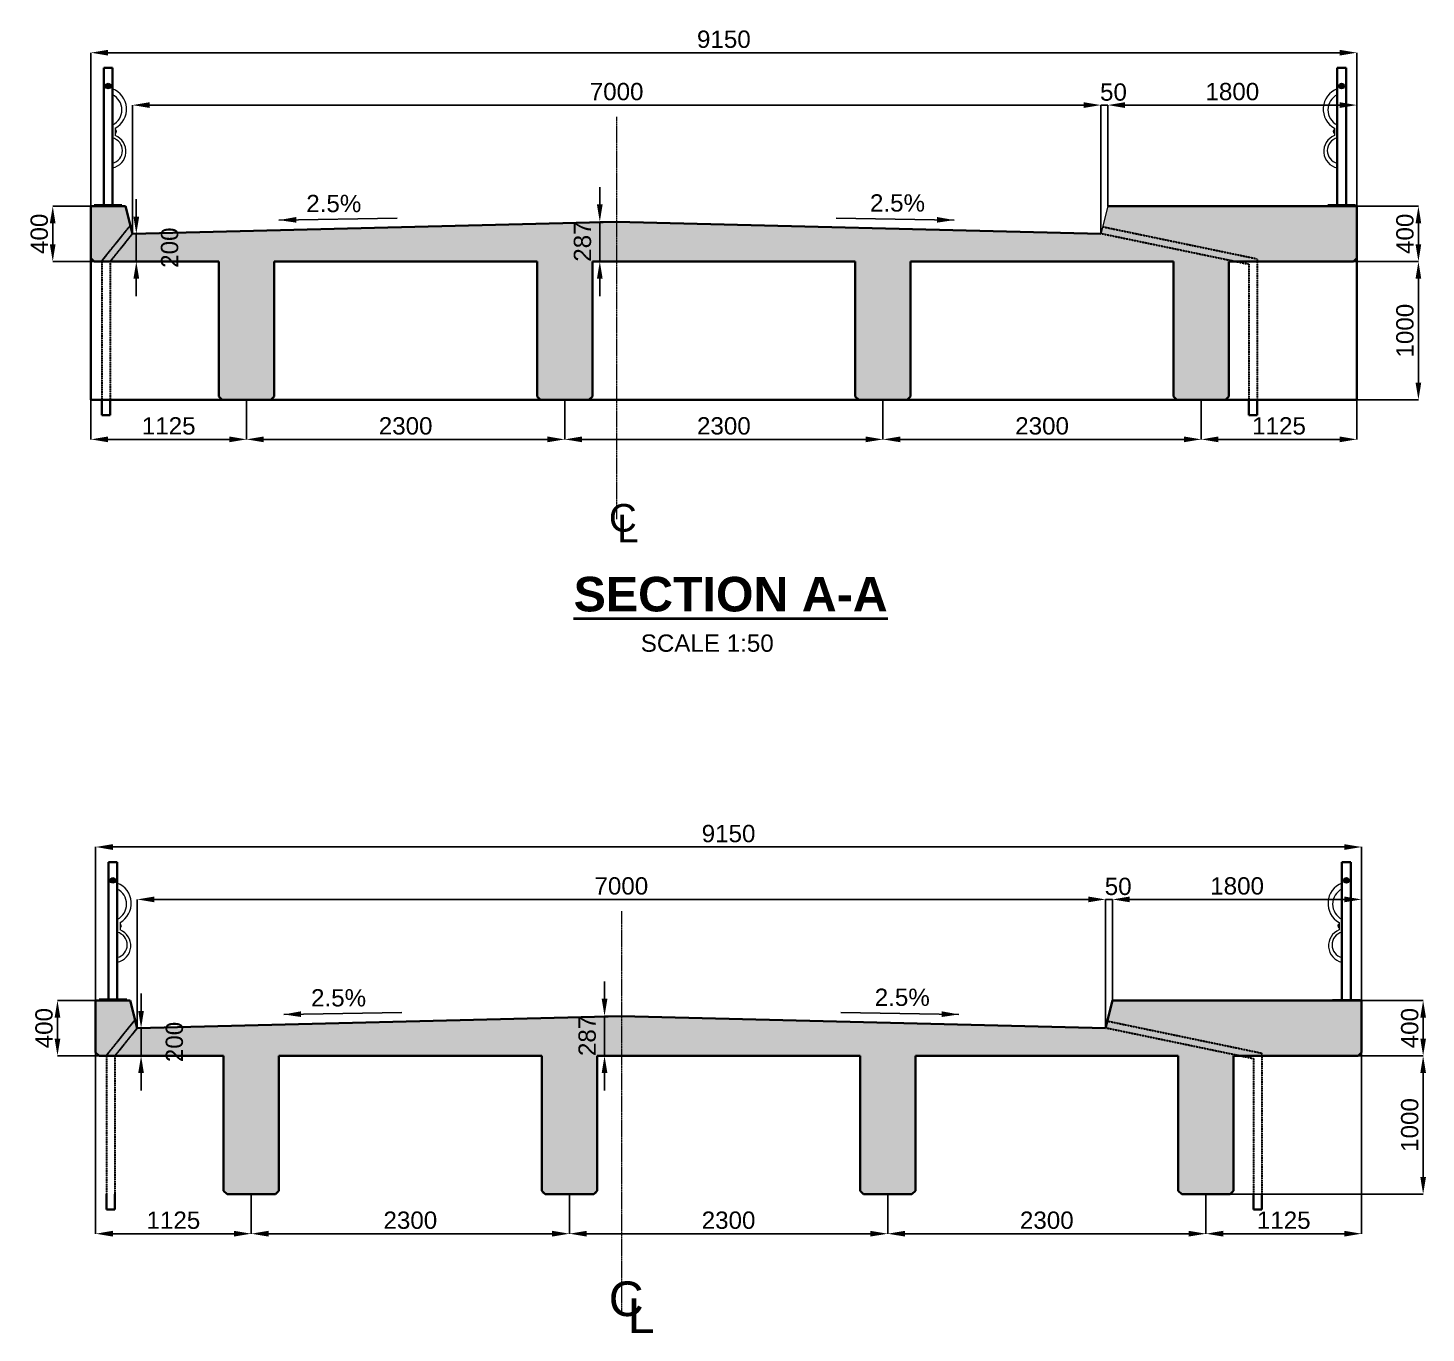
# Model space of a CAD drawing. Header units: millimetres. Extents: x -1307360 to -9241, y 140559 to 432424.
# Drawn here: x -576669 to -556460, y 309807 to 328675 of the extents above; entities that cross this region are included whole.
import ezdxf

# ---------------------------------------------------------------- set-up
doc = ezdxf.new("R2010")
doc.units = ezdxf.units.MM
doc.header["$MEASUREMENT"] = 0
doc.linetypes.add('CENTER2', pattern=[1.125, 0.75, -0.125, 0.125, -0.125])
doc.linetypes.add('DASHED2', pattern=[0.375, 0.25, -0.125])
for name, color, linetype, lineweight in [('centreline', 4, 'CENTER2', 15), ('dimension', 252, 'Continuous', 20), ('hatch', 9, 'Continuous', 18), ('hidden', 5, 'DASHED2', 30), ('lettering', 120, 'Continuous', 25), ('outline', 3, 'Continuous', 35), ('titles', 2, 'Continuous', 40)]:
    doc.layers.add(name, color=color, linetype=linetype, lineweight=lineweight)
doc.styles.add('ARIAL', font='arial.ttf')
doc.dimstyles.new('Dimstyle_100', dxfattribs={"dimtxt": 250, "dimasz": 250, "dimexe": 66, "dimexo": 50, "dimgap": 50, "dimtad": 1, "dimdec": 0, "dimzin": 0, "dimdsep": 46, "dimtxsty": 'ARIAL', "dimcen": 0.09, "dimclrd": 256, "dimclre": 256, "dimclrt": 1, "dimadec": 0, "dimazin": 0, "dimtfac": 1, "dimtdec": 0, "dimtmove": 2, "dimatfit": 3, "dimfxl": 1, "dimtolj": 1, "dimtzin": 0, "dimarcsym": 0})
doc.dimstyles.new('scale_50', dxfattribs={"dimtxt": 250, "dimasz": 250, "dimexe": 0.25, "dimexo": 0.25, "dimgap": 66, "dimtad": 1, "dimdec": 0, "dimlfac": 0.5, "dimzin": 0, "dimdsep": 46, "dimtxsty": 'ARIAL', "dimcen": 0.09, "dimclrd": 4, "dimclre": 5, "dimclrt": 1, "dimadec": 0, "dimazin": 0, "dimtfac": 1, "dimtdec": 0, "dimtmove": 2, "dimatfit": 3, "dimfxl": 1, "dimtolj": 1, "dimtzin": 0, "dimarcsym": 0})

# ---------------------------------------------------------------- blocks, each defined once
blk = doc.blocks.new('*D12')
at = {"layer": 'Defpoints', "color": 0, "transparency": 16777216}
for p in [(-575160, 325699), (-575160, 325299), (-575103, 325299)]:
    blk.add_point(p, dxfattribs=at)
at = {"layer": 'dimension', "color": 4, "lineweight": -2, "transparency": 16777216}
for p, q in [((-575103, 325949), (-575103, 326199)), ((-575103, 325699), (-575103, 325299)), ((-575103, 325049), (-575103, 324799))]:
    blk.add_line(p, q, dxfattribs=at)
at = {"layer": 'dimension', "color": 5, "lineweight": -2, "transparency": 16777216}
for p, q in [((-575160, 325699), (-575103, 325699)), ((-575160, 325299), (-575103, 325299))]:
    blk.add_line(p, q, dxfattribs=at)
at = {"layer": 'dimension', "color": 4, "transparency": 16777216}
for points in [[(-575145, 325949), (-575061, 325949), (-575103, 325699)], [(-575145, 325049), (-575061, 325049), (-575103, 325299)]]:
    blk.add_solid(points, dxfattribs=at)
at = {"layer": 'dimension', "color": 1, "transparency": 16777216, "insert": (-574621, 325499), "char_height": 250, "attachment_point": 5, "rotation": 90, "style": 'ARIAL'}
blk.add_mtext('\\A1;200', dxfattribs=at)
blk = doc.blocks.new('*D0')
at = {"layer": 'Defpoints', "color": 0, "transparency": 16777216}
for p in [(-575760, 328318), (-575760, 326099), (-557460, 326099)]:
    blk.add_point(p, dxfattribs=at)
at = {"layer": 'dimension', "color": 5, "lineweight": -2, "transparency": 16777216}
for p, q in [((-575760, 326099), (-575760, 328318)), ((-557460, 326099), (-557460, 328318))]:
    blk.add_line(p, q, dxfattribs=at)
at = {"layer": 'dimension', "color": 4, "lineweight": -2, "transparency": 16777216}
blk.add_line((-557710, 328318), (-575510, 328318), dxfattribs=at)
at = {"layer": 'dimension', "color": 4, "transparency": 16777216}
for points in [[(-575510, 328359), (-575510, 328276), (-575760, 328318)], [(-557710, 328359), (-557710, 328276), (-557460, 328318)]]:
    blk.add_solid(points, dxfattribs=at)
at = {"layer": 'dimension', "color": 1, "transparency": 16777216, "insert": (-566610, 328511), "char_height": 250, "attachment_point": 5, "style": 'ARIAL'}
blk.add_mtext('\\A1;9150', dxfattribs=at)
blk = doc.blocks.new('*D13')
at = {"layer": 'Defpoints', "color": 0, "transparency": 16777216}
for p in [(-575760, 323299), (-573510, 323299), (-573510, 322727)]:
    blk.add_point(p, dxfattribs=at)
at = {"layer": 'dimension', "color": 5, "lineweight": -2, "transparency": 16777216}
for p, q in [((-575760, 323299), (-575760, 322727)), ((-573510, 323299), (-573510, 322727))]:
    blk.add_line(p, q, dxfattribs=at)
at = {"layer": 'dimension', "color": 4, "lineweight": -2, "transparency": 16777216}
blk.add_line((-575510, 322727), (-573760, 322727), dxfattribs=at)
at = {"layer": 'dimension', "color": 4, "transparency": 16777216}
for points in [[(-575510, 322769), (-575510, 322686), (-575760, 322727)], [(-573760, 322769), (-573760, 322686), (-573510, 322727)]]:
    blk.add_solid(points, dxfattribs=at)
at = {"layer": 'dimension', "color": 1, "transparency": 16777216, "insert": (-574635, 322921), "char_height": 250, "attachment_point": 5, "style": 'ARIAL'}
blk.add_mtext('\\A1;1125', dxfattribs=at)
blk = doc.blocks.new('*D14')
at = {"layer": 'Defpoints', "color": 0, "transparency": 16777216}
for p in [(-573510, 323299), (-568910, 323299), (-568910, 322727)]:
    blk.add_point(p, dxfattribs=at)
at = {"layer": 'dimension', "color": 5, "lineweight": -2, "transparency": 16777216}
for p, q in [((-573510, 323299), (-573510, 322727)), ((-568910, 323299), (-568910, 322727))]:
    blk.add_line(p, q, dxfattribs=at)
at = {"layer": 'dimension', "color": 4, "lineweight": -2, "transparency": 16777216}
blk.add_line((-573260, 322727), (-569160, 322727), dxfattribs=at)
at = {"layer": 'dimension', "color": 4, "transparency": 16777216}
for points in [[(-573260, 322769), (-573260, 322686), (-573510, 322727)], [(-569160, 322769), (-569160, 322686), (-568910, 322727)]]:
    blk.add_solid(points, dxfattribs=at)
at = {"layer": 'dimension', "color": 1, "transparency": 16777216, "insert": (-571210, 322921), "char_height": 250, "attachment_point": 5, "style": 'ARIAL'}
blk.add_mtext('\\A1;2300', dxfattribs=at)
blk = doc.blocks.new('*D1')
at = {"layer": 'Defpoints', "color": 0, "transparency": 16777216}
for p in [(-568910, 323299), (-564310, 323299), (-564310, 322727)]:
    blk.add_point(p, dxfattribs=at)
at = {"layer": 'dimension', "color": 5, "lineweight": -2, "transparency": 16777216}
for p, q in [((-568910, 323299), (-568910, 322727)), ((-564310, 323299), (-564310, 322727))]:
    blk.add_line(p, q, dxfattribs=at)
at = {"layer": 'dimension', "color": 4, "lineweight": -2, "transparency": 16777216}
blk.add_line((-568660, 322727), (-564560, 322727), dxfattribs=at)
at = {"layer": 'dimension', "color": 4, "transparency": 16777216}
for points in [[(-568660, 322769), (-568660, 322686), (-568910, 322727)], [(-564560, 322769), (-564560, 322686), (-564310, 322727)]]:
    blk.add_solid(points, dxfattribs=at)
at = {"layer": 'dimension', "color": 1, "transparency": 16777216, "insert": (-566610, 322921), "char_height": 250, "attachment_point": 5, "style": 'ARIAL'}
blk.add_mtext('\\A1;2300', dxfattribs=at)
blk = doc.blocks.new('*D15')
at = {"layer": 'Defpoints', "color": 0, "transparency": 16777216}
for p in [(-564310, 323299), (-559710, 323299), (-559710, 322727)]:
    blk.add_point(p, dxfattribs=at)
at = {"layer": 'dimension', "color": 5, "lineweight": -2, "transparency": 16777216}
for p, q in [((-564310, 323299), (-564310, 322727)), ((-559710, 323299), (-559710, 322727))]:
    blk.add_line(p, q, dxfattribs=at)
at = {"layer": 'dimension', "color": 4, "lineweight": -2, "transparency": 16777216}
blk.add_line((-564060, 322727), (-559960, 322727), dxfattribs=at)
at = {"layer": 'dimension', "color": 4, "transparency": 16777216}
for points in [[(-564060, 322769), (-564060, 322686), (-564310, 322727)], [(-559960, 322769), (-559960, 322686), (-559710, 322727)]]:
    blk.add_solid(points, dxfattribs=at)
at = {"layer": 'dimension', "color": 1, "transparency": 16777216, "insert": (-562010, 322921), "char_height": 250, "attachment_point": 5, "style": 'ARIAL'}
blk.add_mtext('\\A1;2300', dxfattribs=at)
blk = doc.blocks.new('*D16')
at = {"layer": 'Defpoints', "color": 0, "transparency": 16777216}
for p in [(-559710, 323299), (-557460, 323299), (-557460, 322727)]:
    blk.add_point(p, dxfattribs=at)
at = {"layer": 'dimension', "color": 5, "lineweight": -2, "transparency": 16777216}
for p, q in [((-559710, 323299), (-559710, 322727)), ((-557460, 323299), (-557460, 322727))]:
    blk.add_line(p, q, dxfattribs=at)
at = {"layer": 'dimension', "color": 4, "lineweight": -2, "transparency": 16777216}
blk.add_line((-559460, 322727), (-557710, 322727), dxfattribs=at)
at = {"layer": 'dimension', "color": 4, "transparency": 16777216}
for points in [[(-559460, 322769), (-559460, 322686), (-559710, 322727)], [(-557710, 322769), (-557710, 322686), (-557460, 322727)]]:
    blk.add_solid(points, dxfattribs=at)
at = {"layer": 'dimension', "color": 1, "transparency": 16777216, "insert": (-558585, 322921), "char_height": 250, "attachment_point": 5, "style": 'ARIAL'}
blk.add_mtext('\\A1;1125', dxfattribs=at)
blk = doc.blocks.new('*D2')
at = {"layer": 'Defpoints', "color": 0, "transparency": 16777216}
for p in [(-568160, 325874), (-568403, 325299), (-568060, 325299)]:
    blk.add_point(p, dxfattribs=at)
at = {"layer": 'dimension', "color": 4, "lineweight": -2, "transparency": 16777216}
for p, q in [((-568403, 326124), (-568403, 326374)), ((-568403, 325874), (-568403, 325299)), ((-568403, 325049), (-568403, 324799))]:
    blk.add_line(p, q, dxfattribs=at)
at = {"layer": 'dimension', "color": 5, "lineweight": -2, "transparency": 16777216}
for p, q in [((-568160, 325874), (-568404, 325874)), ((-568061, 325299), (-568404, 325299))]:
    blk.add_line(p, q, dxfattribs=at)
at = {"layer": 'dimension', "color": 4, "transparency": 16777216}
for points in [[(-568445, 326124), (-568362, 326124), (-568403, 325874)], [(-568445, 325049), (-568362, 325049), (-568403, 325299)]]:
    blk.add_solid(points, dxfattribs=at)
at = {"layer": 'dimension', "color": 1, "transparency": 16777216, "insert": (-568653, 325587), "char_height": 250, "attachment_point": 5, "rotation": 90, "style": 'ARIAL'}
blk.add_mtext('\\A1;287', dxfattribs=at)
blk = doc.blocks.new('*D17')
at = {"layer": 'Defpoints', "color": 0, "transparency": 16777216}
for p in [(-557460, 326099), (-557510, 325299), (-556570, 325299)]:
    blk.add_point(p, dxfattribs=at)
at = {"layer": 'dimension', "color": 5, "lineweight": -2, "transparency": 16777216}
for p, q in [((-557460, 326099), (-556570, 326099)), ((-557510, 325299), (-556570, 325299))]:
    blk.add_line(p, q, dxfattribs=at)
at = {"layer": 'dimension', "color": 4, "lineweight": -2, "transparency": 16777216}
blk.add_line((-556570, 325849), (-556570, 325549), dxfattribs=at)
at = {"layer": 'dimension', "color": 4, "transparency": 16777216}
for points in [[(-556612, 325849), (-556529, 325849), (-556570, 326099)], [(-556612, 325549), (-556529, 325549), (-556570, 325299)]]:
    blk.add_solid(points, dxfattribs=at)
at = {"layer": 'dimension', "color": 1, "transparency": 16777216, "insert": (-556764, 325699), "char_height": 250, "attachment_point": 5, "rotation": 90, "style": 'ARIAL'}
blk.add_mtext('\\A1;400', dxfattribs=at)
blk = doc.blocks.new('*D18')
at = {"layer": 'Defpoints', "color": 0, "transparency": 16777216}
for p in [(-557510, 325299), (-559360, 323299), (-556570, 323299)]:
    blk.add_point(p, dxfattribs=at)
at = {"layer": 'dimension', "color": 5, "lineweight": -2, "transparency": 16777216}
for p, q in [((-557510, 325299), (-556570, 325299)), ((-559360, 323299), (-556570, 323299))]:
    blk.add_line(p, q, dxfattribs=at)
at = {"layer": 'dimension', "color": 4, "lineweight": -2, "transparency": 16777216}
blk.add_line((-556570, 325049), (-556570, 323549), dxfattribs=at)
at = {"layer": 'dimension', "color": 4, "transparency": 16777216}
for points in [[(-556612, 325049), (-556529, 325049), (-556570, 325299)], [(-556612, 323549), (-556529, 323549), (-556570, 323299)]]:
    blk.add_solid(points, dxfattribs=at)
at = {"layer": 'dimension', "color": 1, "transparency": 16777216, "insert": (-556764, 324299), "char_height": 250, "attachment_point": 5, "rotation": 90, "style": 'ARIAL'}
blk.add_mtext('\\A1;1000', dxfattribs=at)
blk = doc.blocks.new('*D19')
at = {"layer": 'Defpoints', "color": 0, "transparency": 16777216}
for p in [(-575760, 326099), (-576311, 325299), (-575700, 325299)]:
    blk.add_point(p, dxfattribs=at)
at = {"layer": 'dimension', "color": 5, "lineweight": -2, "transparency": 16777216}
for p, q in [((-575761, 326099), (-576312, 326099)), ((-575700, 325299), (-576312, 325299))]:
    blk.add_line(p, q, dxfattribs=at)
at = {"layer": 'dimension', "color": 4, "lineweight": -2, "transparency": 16777216}
blk.add_line((-576311, 325849), (-576311, 325549), dxfattribs=at)
at = {"layer": 'dimension', "color": 4, "transparency": 16777216}
for points in [[(-576353, 325849), (-576270, 325849), (-576311, 326099)], [(-576353, 325549), (-576270, 325549), (-576311, 325299)]]:
    blk.add_solid(points, dxfattribs=at)
at = {"layer": 'dimension', "color": 1, "transparency": 16777216, "insert": (-576505, 325699), "char_height": 250, "attachment_point": 5, "rotation": 90, "style": 'ARIAL'}
blk.add_mtext('\\A1;400', dxfattribs=at)
blk = doc.blocks.new('*D3')
at = {"layer": 'Defpoints', "color": 0, "transparency": 16777216}
for p in [(-561160, 327560), (-575160, 325699), (-561160, 325699)]:
    blk.add_point(p, dxfattribs=at)
at = {"layer": 'dimension', "color": 5, "lineweight": -2, "transparency": 16777216}
for p, q in [((-575160, 325699), (-575160, 327560)), ((-561160, 325699), (-561160, 327560))]:
    blk.add_line(p, q, dxfattribs=at)
at = {"layer": 'dimension', "color": 4, "lineweight": -2, "transparency": 16777216}
blk.add_line((-574910, 327560), (-561410, 327560), dxfattribs=at)
at = {"layer": 'dimension', "color": 4, "transparency": 16777216}
for points in [[(-574910, 327602), (-574910, 327519), (-575160, 327560)], [(-561410, 327602), (-561410, 327519), (-561160, 327560)]]:
    blk.add_solid(points, dxfattribs=at)
at = {"layer": 'dimension', "color": 1, "transparency": 16777216, "insert": (-568160, 327754), "char_height": 250, "attachment_point": 5, "style": 'ARIAL'}
blk.add_mtext('\\A1;7000', dxfattribs=at)
blk = doc.blocks.new('*D20')
at = {"layer": 'Defpoints', "color": 0, "transparency": 16777216}
for p in [(-561060, 327560), (-561060, 326099), (-561160, 325699)]:
    blk.add_point(p, dxfattribs=at)
at = {"layer": 'dimension', "color": 4, "lineweight": -2, "transparency": 16777216}
for p, q in [((-561410, 327560), (-561660, 327560)), ((-561160, 327560), (-561060, 327560)), ((-560810, 327560), (-560560, 327560))]:
    blk.add_line(p, q, dxfattribs=at)
at = {"layer": 'dimension', "color": 5, "lineweight": -2, "transparency": 16777216}
for p, q in [((-561160, 325699), (-561160, 327560)), ((-561060, 326099), (-561060, 327560))]:
    blk.add_line(p, q, dxfattribs=at)
at = {"layer": 'dimension', "color": 4, "transparency": 16777216}
for points in [[(-561410, 327602), (-561410, 327519), (-561160, 327560)], [(-560810, 327602), (-560810, 327519), (-561060, 327560)]]:
    blk.add_solid(points, dxfattribs=at)
at = {"layer": 'dimension', "color": 1, "transparency": 16777216, "insert": (-560978, 327747), "char_height": 250, "attachment_point": 5, "style": 'ARIAL'}
blk.add_mtext('\\A1;50', dxfattribs=at)
blk = doc.blocks.new('*D21')
at = {"layer": 'Defpoints', "color": 0, "transparency": 16777216}
for p in [(-557460, 327560), (-561060, 326099), (-557460, 326099)]:
    blk.add_point(p, dxfattribs=at)
at = {"layer": 'dimension', "color": 5, "lineweight": -2, "transparency": 16777216}
for p, q in [((-561060, 326099), (-561060, 327560)), ((-557460, 326099), (-557460, 327560))]:
    blk.add_line(p, q, dxfattribs=at)
at = {"layer": 'dimension', "color": 4, "lineweight": -2, "transparency": 16777216}
blk.add_line((-560810, 327560), (-557710, 327560), dxfattribs=at)
at = {"layer": 'dimension', "color": 4, "transparency": 16777216}
for points in [[(-560810, 327602), (-560810, 327519), (-561060, 327560)], [(-557710, 327602), (-557710, 327519), (-557460, 327560)]]:
    blk.add_solid(points, dxfattribs=at)
at = {"layer": 'dimension', "color": 1, "transparency": 16777216, "insert": (-559260, 327754), "char_height": 250, "attachment_point": 5, "style": 'ARIAL'}
blk.add_mtext('\\A1;1800', dxfattribs=at)
blk = doc.blocks.new('*D22')
at = {"layer": 'Defpoints', "color": 0, "transparency": 16777216}
for p in [(-557391, 316076), (-560992, 314615), (-557391, 314615)]:
    blk.add_point(p, dxfattribs=at)
at = {"layer": 'dimension', "color": 5, "lineweight": -2, "transparency": 16777216}
for p, q in [((-560992, 314615), (-560992, 316076)), ((-557391, 314615), (-557391, 316076))]:
    blk.add_line(p, q, dxfattribs=at)
at = {"layer": 'dimension', "color": 4, "lineweight": -2, "transparency": 16777216}
blk.add_line((-560742, 316076), (-557641, 316076), dxfattribs=at)
at = {"layer": 'dimension', "color": 4, "transparency": 16777216}
for points in [[(-560742, 316118), (-560742, 316035), (-560992, 316076)], [(-557641, 316118), (-557641, 316035), (-557391, 316076)]]:
    blk.add_solid(points, dxfattribs=at)
at = {"layer": 'dimension', "color": 1, "transparency": 16777216, "insert": (-559191, 316270), "char_height": 250, "attachment_point": 5, "style": 'ARIAL'}
blk.add_mtext('\\A1;1800', dxfattribs=at)
blk = doc.blocks.new('*D23')
at = {"layer": 'Defpoints', "color": 0, "transparency": 16777216}
for p in [(-560992, 316076), (-560992, 314615), (-561092, 314215)]:
    blk.add_point(p, dxfattribs=at)
at = {"layer": 'dimension', "color": 4, "lineweight": -2, "transparency": 16777216}
for p, q in [((-561342, 316076), (-561592, 316076)), ((-561092, 316076), (-560992, 316076)), ((-560742, 316076), (-560492, 316076))]:
    blk.add_line(p, q, dxfattribs=at)
at = {"layer": 'dimension', "color": 5, "lineweight": -2, "transparency": 16777216}
for p, q in [((-561092, 314215), (-561092, 316076)), ((-560992, 314615), (-560992, 316076))]:
    blk.add_line(p, q, dxfattribs=at)
at = {"layer": 'dimension', "color": 4, "transparency": 16777216}
for points in [[(-561342, 316118), (-561342, 316035), (-561092, 316076)], [(-560742, 316118), (-560742, 316035), (-560992, 316076)]]:
    blk.add_solid(points, dxfattribs=at)
at = {"layer": 'dimension', "color": 1, "transparency": 16777216, "insert": (-560910, 316263), "char_height": 250, "attachment_point": 5, "style": 'ARIAL'}
blk.add_mtext('\\A1;50', dxfattribs=at)
blk = doc.blocks.new('*D4')
at = {"layer": 'Defpoints', "color": 0, "transparency": 16777216}
for p in [(-561092, 316076), (-575092, 314215), (-561092, 314215)]:
    blk.add_point(p, dxfattribs=at)
at = {"layer": 'dimension', "color": 5, "lineweight": -2, "transparency": 16777216}
for p, q in [((-575092, 314215), (-575092, 316076)), ((-561092, 314215), (-561092, 316076))]:
    blk.add_line(p, q, dxfattribs=at)
at = {"layer": 'dimension', "color": 4, "lineweight": -2, "transparency": 16777216}
blk.add_line((-574842, 316076), (-561342, 316076), dxfattribs=at)
at = {"layer": 'dimension', "color": 4, "transparency": 16777216}
for points in [[(-574842, 316118), (-574842, 316035), (-575092, 316076)], [(-561342, 316118), (-561342, 316035), (-561092, 316076)]]:
    blk.add_solid(points, dxfattribs=at)
at = {"layer": 'dimension', "color": 1, "transparency": 16777216, "insert": (-568092, 316270), "char_height": 250, "attachment_point": 5, "style": 'ARIAL'}
blk.add_mtext('\\A1;7000', dxfattribs=at)
blk = doc.blocks.new('*D24')
at = {"layer": 'Defpoints', "color": 0, "transparency": 16777216}
for p in [(-575692, 314615), (-576243, 313815), (-575631, 313815)]:
    blk.add_point(p, dxfattribs=at)
at = {"layer": 'dimension', "color": 5, "lineweight": -2, "transparency": 16777216}
for p, q in [((-575692, 314615), (-576243, 314615)), ((-575631, 313815), (-576243, 313815))]:
    blk.add_line(p, q, dxfattribs=at)
at = {"layer": 'dimension', "color": 4, "lineweight": -2, "transparency": 16777216}
blk.add_line((-576243, 314365), (-576243, 314065), dxfattribs=at)
at = {"layer": 'dimension', "color": 4, "transparency": 16777216}
for points in [[(-576284, 314365), (-576201, 314365), (-576243, 314615)], [(-576284, 314065), (-576201, 314065), (-576243, 313815)]]:
    blk.add_solid(points, dxfattribs=at)
at = {"layer": 'dimension', "color": 1, "transparency": 16777216, "insert": (-576436, 314215), "char_height": 250, "attachment_point": 5, "rotation": 90, "style": 'ARIAL'}
blk.add_mtext('\\A1;400', dxfattribs=at)
blk = doc.blocks.new('*D25')
at = {"layer": 'Defpoints', "color": 0, "transparency": 16777216}
for p in [(-557442, 313815), (-559292, 311815), (-556502, 311815)]:
    blk.add_point(p, dxfattribs=at)
at = {"layer": 'dimension', "color": 5, "lineweight": -2, "transparency": 16777216}
for p, q in [((-557441, 313815), (-556501, 313815)), ((-559291, 311815), (-556501, 311815))]:
    blk.add_line(p, q, dxfattribs=at)
at = {"layer": 'dimension', "color": 4, "lineweight": -2, "transparency": 16777216}
blk.add_line((-556502, 313565), (-556502, 312065), dxfattribs=at)
at = {"layer": 'dimension', "color": 4, "transparency": 16777216}
for points in [[(-556543, 313565), (-556460, 313565), (-556502, 313815)], [(-556543, 312065), (-556460, 312065), (-556502, 311815)]]:
    blk.add_solid(points, dxfattribs=at)
at = {"layer": 'dimension', "color": 1, "transparency": 16777216, "insert": (-556695, 312815), "char_height": 250, "attachment_point": 5, "rotation": 90, "style": 'ARIAL'}
blk.add_mtext('\\A1;1000', dxfattribs=at)
blk = doc.blocks.new('*D26')
at = {"layer": 'Defpoints', "color": 0, "transparency": 16777216}
for p in [(-557392, 314615), (-557442, 313815), (-556502, 313815)]:
    blk.add_point(p, dxfattribs=at)
at = {"layer": 'dimension', "color": 5, "lineweight": -2, "transparency": 16777216}
for p, q in [((-557391, 314615), (-556501, 314615)), ((-557441, 313815), (-556501, 313815))]:
    blk.add_line(p, q, dxfattribs=at)
at = {"layer": 'dimension', "color": 4, "lineweight": -2, "transparency": 16777216}
blk.add_line((-556502, 314365), (-556502, 314065), dxfattribs=at)
at = {"layer": 'dimension', "color": 4, "transparency": 16777216}
for points in [[(-556543, 314365), (-556460, 314365), (-556502, 314615)], [(-556543, 314065), (-556460, 314065), (-556502, 313815)]]:
    blk.add_solid(points, dxfattribs=at)
at = {"layer": 'dimension', "color": 1, "transparency": 16777216, "insert": (-556695, 314215), "char_height": 250, "attachment_point": 5, "rotation": 90, "style": 'ARIAL'}
blk.add_mtext('\\A1;400', dxfattribs=at)
blk = doc.blocks.new('*D5')
at = {"layer": 'Defpoints', "color": 0, "transparency": 16777216}
for p in [(-568091, 314390), (-568335, 313815), (-567992, 313815)]:
    blk.add_point(p, dxfattribs=at)
at = {"layer": 'dimension', "color": 4, "lineweight": -2, "transparency": 16777216}
for p, q in [((-568335, 314640), (-568335, 314890)), ((-568335, 314390), (-568335, 313815)), ((-568335, 313565), (-568335, 313315))]:
    blk.add_line(p, q, dxfattribs=at)
at = {"layer": 'dimension', "color": 5, "lineweight": -2, "transparency": 16777216}
for p, q in [((-568091, 314390), (-568335, 314390)), ((-567992, 313815), (-568335, 313815))]:
    blk.add_line(p, q, dxfattribs=at)
at = {"layer": 'dimension', "color": 4, "transparency": 16777216}
for points in [[(-568376, 314640), (-568293, 314640), (-568335, 314390)], [(-568376, 313565), (-568293, 313565), (-568335, 313815)]]:
    blk.add_solid(points, dxfattribs=at)
at = {"layer": 'dimension', "color": 1, "transparency": 16777216, "insert": (-568585, 314103), "char_height": 250, "attachment_point": 5, "rotation": 90, "style": 'ARIAL'}
blk.add_mtext('\\A1;287', dxfattribs=at)
blk = doc.blocks.new('*D27')
at = {"layer": 'Defpoints', "color": 0, "transparency": 16777216}
for p in [(-557392, 313865), (-559642, 311815), (-557392, 311243)]:
    blk.add_point(p, dxfattribs=at)
at = {"layer": 'dimension', "color": 5, "lineweight": -2, "transparency": 16777216}
for p, q in [((-557392, 313865), (-557392, 311243)), ((-559642, 311815), (-559642, 311243))]:
    blk.add_line(p, q, dxfattribs=at)
at = {"layer": 'dimension', "color": 4, "lineweight": -2, "transparency": 16777216}
blk.add_line((-559392, 311243), (-557642, 311243), dxfattribs=at)
at = {"layer": 'dimension', "color": 4, "transparency": 16777216}
for points in [[(-559392, 311285), (-559392, 311202), (-559642, 311243)], [(-557642, 311285), (-557642, 311202), (-557392, 311243)]]:
    blk.add_solid(points, dxfattribs=at)
at = {"layer": 'dimension', "color": 1, "transparency": 16777216, "insert": (-558517, 311437), "char_height": 250, "attachment_point": 5, "style": 'ARIAL'}
blk.add_mtext('\\A1;1125', dxfattribs=at)
blk = doc.blocks.new('*D28')
at = {"layer": 'Defpoints', "color": 0, "transparency": 16777216}
for p in [(-564242, 311815), (-559642, 311815), (-559642, 311243)]:
    blk.add_point(p, dxfattribs=at)
at = {"layer": 'dimension', "color": 5, "lineweight": -2, "transparency": 16777216}
for p, q in [((-564242, 311815), (-564242, 311243)), ((-559642, 311815), (-559642, 311243))]:
    blk.add_line(p, q, dxfattribs=at)
at = {"layer": 'dimension', "color": 4, "lineweight": -2, "transparency": 16777216}
blk.add_line((-563992, 311243), (-559892, 311243), dxfattribs=at)
at = {"layer": 'dimension', "color": 4, "transparency": 16777216}
for points in [[(-563992, 311285), (-563992, 311202), (-564242, 311243)], [(-559892, 311285), (-559892, 311202), (-559642, 311243)]]:
    blk.add_solid(points, dxfattribs=at)
at = {"layer": 'dimension', "color": 1, "transparency": 16777216, "insert": (-561942, 311437), "char_height": 250, "attachment_point": 5, "style": 'ARIAL'}
blk.add_mtext('\\A1;2300', dxfattribs=at)
blk = doc.blocks.new('*D6')
at = {"layer": 'Defpoints', "color": 0, "transparency": 16777216}
for p in [(-568842, 311815), (-564242, 311815), (-564242, 311243)]:
    blk.add_point(p, dxfattribs=at)
at = {"layer": 'dimension', "color": 5, "lineweight": -2, "transparency": 16777216}
for p, q in [((-568842, 311815), (-568842, 311243)), ((-564242, 311815), (-564242, 311243))]:
    blk.add_line(p, q, dxfattribs=at)
at = {"layer": 'dimension', "color": 4, "lineweight": -2, "transparency": 16777216}
blk.add_line((-568592, 311243), (-564492, 311243), dxfattribs=at)
at = {"layer": 'dimension', "color": 4, "transparency": 16777216}
for points in [[(-568592, 311285), (-568592, 311202), (-568842, 311243)], [(-564492, 311285), (-564492, 311202), (-564242, 311243)]]:
    blk.add_solid(points, dxfattribs=at)
at = {"layer": 'dimension', "color": 1, "transparency": 16777216, "insert": (-566542, 311437), "char_height": 250, "attachment_point": 5, "style": 'ARIAL'}
blk.add_mtext('\\A1;2300', dxfattribs=at)
blk = doc.blocks.new('*D29')
at = {"layer": 'Defpoints', "color": 0, "transparency": 16777216}
for p in [(-573442, 311815), (-568842, 311815), (-568842, 311243)]:
    blk.add_point(p, dxfattribs=at)
at = {"layer": 'dimension', "color": 5, "lineweight": -2, "transparency": 16777216}
for p, q in [((-573442, 311815), (-573442, 311243)), ((-568842, 311815), (-568842, 311243))]:
    blk.add_line(p, q, dxfattribs=at)
at = {"layer": 'dimension', "color": 4, "lineweight": -2, "transparency": 16777216}
blk.add_line((-573192, 311243), (-569092, 311243), dxfattribs=at)
at = {"layer": 'dimension', "color": 4, "transparency": 16777216}
for points in [[(-573192, 311285), (-573192, 311202), (-573442, 311243)], [(-569092, 311285), (-569092, 311202), (-568842, 311243)]]:
    blk.add_solid(points, dxfattribs=at)
at = {"layer": 'dimension', "color": 1, "transparency": 16777216, "insert": (-571142, 311437), "char_height": 250, "attachment_point": 5, "style": 'ARIAL'}
blk.add_mtext('\\A1;2300', dxfattribs=at)
blk = doc.blocks.new('*D30')
at = {"layer": 'Defpoints', "color": 0, "transparency": 16777216}
for p in [(-575692, 313865), (-573442, 311815), (-573442, 311243)]:
    blk.add_point(p, dxfattribs=at)
at = {"layer": 'dimension', "color": 5, "lineweight": -2, "transparency": 16777216}
for p, q in [((-575692, 313865), (-575692, 311243)), ((-573442, 311815), (-573442, 311243))]:
    blk.add_line(p, q, dxfattribs=at)
at = {"layer": 'dimension', "color": 4, "lineweight": -2, "transparency": 16777216}
blk.add_line((-575442, 311243), (-573692, 311243), dxfattribs=at)
at = {"layer": 'dimension', "color": 4, "transparency": 16777216}
for points in [[(-575442, 311285), (-575442, 311202), (-575692, 311243)], [(-573692, 311285), (-573692, 311202), (-573442, 311243)]]:
    blk.add_solid(points, dxfattribs=at)
at = {"layer": 'dimension', "color": 1, "transparency": 16777216, "insert": (-574567, 311437), "char_height": 250, "attachment_point": 5, "style": 'ARIAL'}
blk.add_mtext('\\A1;1125', dxfattribs=at)
blk = doc.blocks.new('*D7')
at = {"layer": 'Defpoints', "color": 0, "transparency": 16777216}
for p in [(-575692, 316834), (-575692, 314615), (-557392, 314615)]:
    blk.add_point(p, dxfattribs=at)
at = {"layer": 'dimension', "color": 5, "lineweight": -2, "transparency": 16777216}
for p, q in [((-575692, 314615), (-575692, 316834)), ((-557392, 314615), (-557392, 316834))]:
    blk.add_line(p, q, dxfattribs=at)
at = {"layer": 'dimension', "color": 4, "lineweight": -2, "transparency": 16777216}
blk.add_line((-557642, 316834), (-575442, 316834), dxfattribs=at)
at = {"layer": 'dimension', "color": 4, "transparency": 16777216}
for points in [[(-575442, 316875), (-575442, 316792), (-575692, 316834)], [(-557642, 316875), (-557642, 316792), (-557392, 316834)]]:
    blk.add_solid(points, dxfattribs=at)
at = {"layer": 'dimension', "color": 1, "transparency": 16777216, "insert": (-566542, 317027), "char_height": 250, "attachment_point": 5, "style": 'ARIAL'}
blk.add_mtext('\\A1;9150', dxfattribs=at)
blk = doc.blocks.new('*D31')
at = {"layer": 'Defpoints', "color": 0, "transparency": 16777216}
for p in [(-575092, 314215), (-575092, 313815), (-575034, 313815)]:
    blk.add_point(p, dxfattribs=at)
at = {"layer": 'dimension', "color": 4, "lineweight": -2, "transparency": 16777216}
for p, q in [((-575034, 314465), (-575034, 314715)), ((-575034, 314215), (-575034, 313815)), ((-575034, 313565), (-575034, 313315))]:
    blk.add_line(p, q, dxfattribs=at)
at = {"layer": 'dimension', "color": 5, "lineweight": -2, "transparency": 16777216}
for p, q in [((-575091, 314215), (-575034, 314215)), ((-575091, 313815), (-575034, 313815))]:
    blk.add_line(p, q, dxfattribs=at)
at = {"layer": 'dimension', "color": 4, "transparency": 16777216}
for points in [[(-575076, 314465), (-574993, 314465), (-575034, 314215)], [(-575076, 313565), (-574993, 313565), (-575034, 313815)]]:
    blk.add_solid(points, dxfattribs=at)
at = {"layer": 'dimension', "color": 1, "transparency": 16777216, "insert": (-574552, 314015), "char_height": 250, "attachment_point": 5, "rotation": 90, "style": 'ARIAL'}
blk.add_mtext('\\A1;200', dxfattribs=at)

msp = doc.modelspace()

# ---------------------------------------------------------------- hatches: boundary and pattern name
at = {"layer": 'dimension'}
for points in [[(-575550.4, 327835, 1), (-575470.4, 327835, 1)], [(-557720.2, 327834.8, 1), (-557640.2, 327834.8, 1)], [(-575401.7, 316351, 1), (-575481.7, 316351, 1)], [(-557651.4, 316350.8, 1), (-557571.4, 316350.8, 1)]]:
    msp.add_hatch(color=256, dxfattribs=at).paths.add_polyline_path(points)
at = {"layer": 'dimension', "ltscale": 100}
for points in [[(-575407, 327201.2), (-575407, 327152.6, 0.8010491)], [(-557783.6, 327201.2), (-557783.6, 327152.6, -0.8010491)], [(-575338.2, 315717.2), (-575338.2, 315668.6, 0.8010491)], [(-557714.8, 315717.2), (-557714.8, 315668.6, -0.8010491)]]:
    msp.add_hatch(color=256, dxfattribs=at).paths.add_polyline_path(points)
at = {"layer": 'hatch'}
h = msp.add_hatch(dxfattribs=at)
h.set_pattern_fill('AR-CONC', color=256, scale=80, style=0)
h.set_pattern_definition([(50, (-553487.35, 4e-11), (573.80815, -50.2017), [60, -660]), (355, (-553487.35, 4e-11), (-111.0011, 601.7537), [48, -528]), (100.4514, (-553439.54, -4.2), (462.8075, 551.5516), [50.9922, -560.9137]), (46.1842, (-553487.35, 160), (853.7928, -132.4152), [90, -990]), (96.6356, (-553416.2, 149), (747.7302, 779.2943), [76.4882, -841.3704]), (351.1842, (-553487.35, 160), (747.7296, 779.295), [72, -792]), (21, (-553407.35, 120), (477.52564, -322.0951), [60, -660]), (326, (-553407.35, 120), (194.6523, 580.12), [48, -528]), (71.4514, (-553367.56, 93.16), (672.1781, 258.0244), [50.9922, -560.9137]), (37.5, (-553487.35, 4e-11), (9.72788, 266.31508), [0, -521.6, 0, -536, 0, -530]), (7.5, (-553487.35, 4e-11), (210.45563, 315.52937), [0, -305.6, 0, -509.6, 0, -202]), (327.5, (-553665.75, 4e-11), (427.05795, -18.0439), [0, -200, 0, -624, 0, -828]), (317.5, (-553745.75, 4e-11), (466.54894, 80.084), [0, -260, 0, -414.4, 0, -588])])
h.paths.add_polyline_path([(-575760.4, 326099.2), (-575760.4, 325349.2), (-575710.4, 325299.2), (-573910.4, 325299.2), (-573910.4, 323349.2), (-573860.4, 323299.2), (-573160.4, 323299.2), (-573110.4, 323352), (-573110.4, 325299.2), (-569310.4, 325299.2), (-569310.4, 323299.2), (-568510.4, 323299.2), (-568510.4, 325299.2), (-564710.4, 325299.2), (-564710.4, 323349.2), (-564660.4, 323299.2), (-563960.4, 323299.2), (-563910.4, 323349.2), (-563910.4, 325299.2), (-560110.4, 325299.2), (-560110.4, 323349.2), (-560060.4, 323299.2), (-559360.4, 323299.2), (-559310.4, 323349.2), (-559310.4, 325299.2), (-557510.2, 325299.2), (-557460.4, 325349.2), (-557460.4, 326099.4), (-561060.4, 326099.2), (-561160.4, 325699.2), (-568159.8, 325874.2), (-575160.4, 325699.2), (-575260.4, 326099.2)])
h = msp.add_hatch(dxfattribs=at)
h.set_pattern_fill('AR-CONC', color=256, scale=80, style=0)
h.set_pattern_definition([(50, (-578468.9, -11484), (573.80815, -50.2017), [60, -660]), (355, (-578468.9, -11484), (-111.0011, 601.7537), [48, -528]), (100.4514, (-578421.07, -11488.2), (462.8075, 551.5516), [50.9922, -560.9137]), (46.1842, (-578468.9, -11324), (853.7928, -132.4152), [90, -990]), (96.6356, (-578397.7, -11335), (747.7302, 779.2943), [76.4882, -841.3704]), (351.1842, (-578468.9, -11324), (747.7296, 779.295), [72, -792]), (21, (-578388.9, -11364), (477.52564, -322.0951), [60, -660]), (326, (-578388.9, -11364), (194.6523, 580.12), [48, -528]), (71.4514, (-578349.1, -11390.84), (672.1781, 258.0244), [50.9922, -560.9137]), (37.5, (-578468.89, -11484), (9.72788, 266.31508), [0, -521.6, 0, -536, 0, -530]), (7.5, (-578468.9, -11484), (210.45563, 315.52937), [0, -305.6, 0, -509.6, 0, -202]), (327.5, (-578647.29, -11484), (427.05795, -18.0439), [0, -200, 0, -624, 0, -828]), (317.5, (-578727.3, -11484), (466.54894, 80.084), [0, -260, 0, -414.4, 0, -588])])
h.paths.add_polyline_path([(-575691.7, 314615.4), (-575691.7, 313865.4), (-575641.7, 313815.4), (-573841.7, 313815.4), (-573841.7, 311865.4), (-573791.7, 311815.4), (-573091.7, 311815.4), (-573041.7, 311868.2), (-573041.7, 313815.4), (-569241.7, 313815.4), (-569241.7, 311815.4), (-568441.7, 311815.4), (-568441.7, 313815.4), (-564641.7, 313815.4), (-564641.7, 311865.4), (-564591.7, 311815.4), (-563891.7, 311815.4), (-563841.7, 311865.4), (-563841.7, 313815.4), (-560041.7, 313815.4), (-560041.7, 311865.4), (-559991.7, 311815.4), (-559291.7, 311815.4), (-559241.7, 311865.4), (-559241.7, 313815.4), (-557441.4, 313815.4), (-557391.7, 313865.4), (-557391.7, 314615.7), (-560991.7, 314615.4), (-561091.7, 314215.4), (-568091, 314390.4), (-575091.7, 314215.4), (-575191.7, 314615.4)])

# ---------------------------------------------------------------- linework, layer by layer
at = {"layer": 'centreline'}
for p, q in [((-568160.4, 327388.3), (-568160.4, 321573.9)), ((-568091.7, 315904.3), (-568091.7, 310089.9))]:
    msp.add_line(p, q, dxfattribs=at)
at = {"layer": 'dimension'}
for p, q in [((-575407, 327226.4), (-575407, 327119.1)), ((-557783.6, 327226.4), (-557783.6, 327119.1)), ((-561060.4, 326099.2), (-561160.4, 325699.2)), ((-573160.4, 323299.2), (-573860.4, 323299.2)), ((-568560.4, 323299.2), (-569260.4, 323299.2)), ((-563960.4, 323299.2), (-564660.4, 323299.2)), ((-560060.4, 323299.2), (-559360.4, 323299.2)), ((-575338.2, 315742.4), (-575338.2, 315635.1)), ((-557714.8, 315742.4), (-557714.8, 315635.1)), ((-557811.4, 314627.2), (-557411.4, 314627.2))]:
    msp.add_line(p, q, dxfattribs=at)
for centre in [(-575510.4, 327835), (-557680.2, 327834.8), (-575441.7, 316351), (-557611.4, 316350.8)]:
    msp.add_circle(centre, 40, dxfattribs=at)
at = {"layer": 'dimension', "ltscale": 100}
for centre, radius, start, end in [((-575557.9, 327501.7), 313.8, 298.72615, 69.20462), ((-557632.7, 327501.7), 313.8, 110.79538, 241.27385), ((-575555.4, 327491.2), 243.6, 296.58552, 63.64802), ((-557635.1, 327491.2), 243.6, 116.35198, 243.41448), ((-575412.5, 327176.9), 24.9, 282.60712, 77.39288), ((-557778.1, 327176.9), 24.9, 102.60712, 257.39288), ((-575497.1, 326891.5), 244.8, 281.93822, 68.4145), ((-575491.5, 326902.3), 188.3, 283.84627, 76.15373), ((-557693.5, 326891.5), 244.8, 111.5855, 258.06178), ((-557699.1, 326902.3), 188.3, 103.84627, 256.15373), ((-575489.1, 316017.7), 313.8, 298.72615, 69.20462), ((-557564, 316017.7), 313.8, 110.79538, 241.27385), ((-575486.7, 316007.2), 243.6, 296.58552, 63.64802), ((-557566.4, 316007.2), 243.6, 116.35198, 243.41448), ((-575343.7, 315692.9), 24.9, 282.60712, 77.39288), ((-557709.4, 315692.9), 24.9, 102.60712, 257.39288), ((-575428.3, 315407.5), 244.8, 281.93822, 68.4145), ((-575422.7, 315418.3), 188.3, 283.84627, 76.15373), ((-557624.7, 315407.5), 244.8, 111.5855, 258.06178), ((-557630.3, 315418.3), 188.3, 103.84627, 256.15373)]:
    msp.add_arc(centre, radius, start, end, dxfattribs=at)
at = {"layer": 'hidden'}
for p, q in [((-575190.8, 325820.7), (-575603.2, 325307.9)), ((-561126.6, 325800.1), (-558901.3, 325337.6)), ((-575160.2, 325699.2), (-575481.8, 325299.2)), ((-561146.9, 325702.2), (-559022.7, 325260.7)), ((-575603.2, 325307.9), (-575603.2, 323299.2)), ((-575481.8, 325299.2), (-575481.8, 323299.2)), ((-559022.7, 325260.7), (-559022.7, 323299.2)), ((-558901.3, 325337.6), (-558901.3, 323299.2)), ((-575121.8, 314336.7), (-575534.1, 313823.9)), ((-561057.5, 314316.1), (-558832.3, 313853.6)), ((-575091.2, 314215.2), (-575412.8, 313815.2)), ((-561077.9, 314218.2), (-558953.6, 313776.7)), ((-558832.3, 313853.6), (-558832.3, 311815.2)), ((-575534.1, 313823.9), (-575534.1, 311815.2)), ((-575412.8, 313815.2), (-575412.8, 311815.2)), ((-558953.6, 313776.7), (-558953.6, 311815.2))]:
    msp.add_line(p, q, dxfattribs=at)
at = {"layer": 'outline'}
for p, q in [((-575574.4, 326111.2), (-575574.4, 328099.4)), ((-575446.4, 328099.2), (-575574.4, 328099.2)), ((-575446.4, 326111.2), (-575446.4, 328099.4)), ((-557744.2, 326111.2), (-557744.2, 328099.4)), ((-557744.2, 328099.2), (-557616.2, 328099.2)), ((-557616.2, 326111.2), (-557616.2, 328099.4)), ((-575760.4, 326099.2), (-575760.4, 323299.2)), ((-575260.4, 326099.2), (-575760.4, 326099.2)), ((-575310.4, 326111.2), (-575710.4, 326111.2)), ((-575710.4, 326099.2), (-575710.4, 326111.2)), ((-575310.4, 326099.2), (-575310.4, 326111.2)), ((-575260.4, 326099.2), (-575160.4, 325699.2)), ((-557460.4, 326099.2), (-561060.4, 326099.2)), ((-557880.2, 326099.2), (-557880.2, 326111.2)), ((-557880.2, 326111.2), (-557480.2, 326111.2)), ((-557480.2, 326099.2), (-557480.2, 326111.2)), ((-557460.4, 326099.2), (-557460.4, 323299.2)), ((-568160.4, 325874.2), (-575160.4, 325699.2)), ((-568160.4, 325874.2), (-561160.4, 325699.2)), ((-575710.4, 325299.2), (-575760.4, 325349.2)), ((-573910.4, 325299.2), (-575710.4, 325299.2)), ((-573910.4, 325299.2), (-573910.4, 323349.2)), ((-569310.4, 325299.2), (-573110.4, 325299.2)), ((-573110.4, 325299.2), (-573110.4, 323349.2)), ((-569310.4, 325299.2), (-569310.4, 323349.2)), ((-568510.4, 325299.2), (-568510.4, 323349.2)), ((-564710.4, 325299.2), (-568510.4, 325299.2)), ((-564710.4, 325299.2), (-564710.4, 323349.2)), ((-563910.4, 325299.2), (-563910.4, 323349.2)), ((-560110.4, 325299.2), (-563910.4, 325299.2)), ((-560110.4, 325299.2), (-560110.4, 323349.2)), ((-557510.4, 325299.2), (-559310.4, 325299.2)), ((-559310.4, 325299.2), (-559310.4, 323349.2)), ((-557460.4, 325349.2), (-557510.4, 325299.2)), ((-573860.4, 323299.2), (-573910.4, 323349.2)), ((-573110.4, 323349.2), (-573160.4, 323299.2)), ((-569260.4, 323299.2), (-569310.4, 323349.2)), ((-568560.4, 323299.2), (-568510.4, 323349.2)), ((-564660.4, 323299.2), (-564710.4, 323349.2)), ((-563960.4, 323299.2), (-563910.4, 323349.2)), ((-560060.4, 323299.2), (-560110.4, 323349.2)), ((-559360.4, 323299.2), (-559310.4, 323349.2)), ((-557460.4, 323299.2), (-575760.4, 323299.2)), ((-575603.2, 323299.2), (-575603.2, 323079)), ((-575481.8, 323299.2), (-575481.8, 323079)), ((-559022.7, 323299.2), (-559022.7, 323079)), ((-558901.3, 323299.2), (-558901.3, 323079)), ((-575603.2, 323079), (-575481.8, 323079)), ((-558901.3, 323079), (-559022.7, 323079)), ((-575505.7, 314627.2), (-575505.7, 316615.4)), ((-575377.7, 316615.2), (-575505.7, 316615.2)), ((-575377.7, 314627.2), (-575377.7, 316615.4)), ((-557675.4, 314627.2), (-557675.4, 316615.4)), ((-557675.4, 316615.2), (-557547.4, 316615.2)), ((-557547.4, 314627.2), (-557547.4, 316615.4)), ((-575191.7, 314615.2), (-575691.7, 314615.2)), ((-575691.7, 314615.2), (-575691.7, 313865.2)), ((-575641.7, 314615.2), (-575641.7, 314627.2)), ((-575241.7, 314627.2), (-575641.7, 314627.2)), ((-575241.7, 314615.2), (-575241.7, 314627.2)), ((-575191.7, 314615.2), (-575091.7, 314215.2)), ((-560991.7, 314615.2), (-561091.7, 314215.2)), ((-557391.7, 314615.2), (-560991.7, 314615.2)), ((-557811.4, 314615.2), (-557811.4, 314627.2)), ((-557411.4, 314615.2), (-557411.4, 314627.2)), ((-557391.7, 314615.2), (-557391.7, 313865.2)), ((-568091.7, 314390.2), (-575091.7, 314215.2)), ((-568091.7, 314390.2), (-561091.7, 314215.2)), ((-575641.7, 313815.2), (-575691.7, 313865.2)), ((-557391.7, 313865.2), (-557441.7, 313815.2)), ((-573841.7, 313815.2), (-575641.7, 313815.2)), ((-573841.7, 313815.2), (-573841.7, 311865.2)), ((-573041.7, 313815.2), (-573041.7, 311865.2)), ((-569241.7, 313815.2), (-573041.7, 313815.2)), ((-569241.7, 313815.2), (-569241.7, 311865.2)), ((-564641.7, 313815.2), (-568441.7, 313815.2)), ((-568441.7, 313815.2), (-568441.7, 311865.2)), ((-564641.7, 313815.2), (-564641.7, 311865.2)), ((-560041.7, 313815.2), (-563841.7, 313815.2)), ((-563841.7, 313815.2), (-563841.7, 311865.2)), ((-560041.7, 313815.2), (-560041.7, 311865.2)), ((-559241.7, 313815.2), (-559241.7, 311865.2)), ((-557441.7, 313815.2), (-559241.7, 313815.2)), ((-573791.7, 311815.2), (-573841.7, 311865.2)), ((-573041.7, 311865.2), (-573091.7, 311815.2)), ((-569191.7, 311815.2), (-569241.7, 311865.2)), ((-568491.7, 311815.2), (-568441.7, 311865.2)), ((-564591.7, 311815.2), (-564641.7, 311865.2)), ((-563891.7, 311815.2), (-563841.7, 311865.2)), ((-559991.7, 311815.2), (-560041.7, 311865.2)), ((-559291.7, 311815.2), (-559241.7, 311865.2)), ((-575534.1, 311815.2), (-575534.1, 311595)), ((-575412.8, 311815.2), (-575412.8, 311595)), ((-573091.7, 311815.2), (-573791.7, 311815.2)), ((-568491.7, 311815.2), (-569191.7, 311815.2)), ((-563891.7, 311815.2), (-564591.7, 311815.2)), ((-559991.7, 311815.2), (-559291.7, 311815.2)), ((-558953.6, 311815.2), (-558953.6, 311595)), ((-558832.3, 311815.2), (-558832.3, 311595)), ((-575534.1, 311595), (-575412.8, 311595)), ((-558832.3, 311595), (-558953.6, 311595))]:
    msp.add_line(p, q, dxfattribs=at)

# ---------------------------------------------------------------- texts
at = {"layer": 'lettering', "attachment_point": 1, "style": 'ARIAL'}
for s, insert, char_height, width in [('2.5%', (-572646.2, 326262.6), 250, 1634.544), ('2.5%', (-564497.9, 326270.6), 250, 1634.544), ('C', (-568271.8, 321792.9), 400, 1634.544), ('L', (-568152.5, 321640), 400, 1867.401), ('2.5%', (-572577.4, 314778.6), 250, 1634.544), ('2.5%', (-564429.1, 314786.6), 250, 1634.544), ('C', (-568274.4, 310552.3), 500, 1634.544), ('L', (-567999.7, 310307), 500, 1867.401)]:
    msp.add_mtext(s, dxfattribs=dict(at, insert=insert, char_height=char_height, width=width))
at = {"layer": 'titles', "insert": (-568781.2, 320739.9), "char_height": 400, "width": 14716.524, "attachment_point": 1, "style": 'ARIAL'}
msp.add_mtext('{\\fArial|b1|i0|c0|p34;\\H1.25x;\\LSECTION A-A\\l\\P\\fArial|b0|i0|c0|p34;\\H0.5x;          SCALE 1:50}', dxfattribs=at)

# ---------------------------------------------------------------- dimensions: what is measured, and where the dimension line sits
at = {"layer": 'dimension'}
for base, p1, p2, angle, picture, middle in [((-575760.4, 328317.6), (-557460.4, 326099.2), (-575760.4, 326099.2), 180, '*D0', (-566610.4, 328511.3)), ((-575103.1, 325299.2), (-575160.4, 325699.2), (-575160.4, 325299.2), 90, '*D12', (-574620.9, 325499.2)), ((-568403.4714, 325299.1957), (-568159.561, 325874.1739), (-568060.4355, 325299.1957), 90, '*D2', (-568653.4714, 325586.6848)), ((-576311.4, 325299.2), (-575760.4, 326099.2), (-575699.6, 325299.2), 90, '*D19', (-576505.1, 325699.2)), ((-556570.4, 325299.2), (-557460.4, 326099.2), (-557510.4, 325299.2), 90, '*D17', (-556764, 325699.2)), ((-556570.4, 323299.2), (-557510.4, 325299.2), (-559360.4, 323299.2), 90, '*D18', (-556764, 324299.2)), ((-575691.7, 316833.6), (-557391.7, 314615.2), (-575691.7, 314615.2), 180, '*D7', (-566541.7, 317027.3)), ((-568334.6956, 313815.1942), (-568090.7852, 314390.1723), (-567991.6596, 313815.1942), 90, '*D5', (-568584.6956, 314102.6832)), ((-575034.3, 313815.2), (-575091.7, 314215.2), (-575091.7, 313815.2), 90, '*D31', (-574552.2, 314015.2)), ((-576242.7, 313815.2), (-575691.7, 314615.2), (-575630.9, 313815.2), 90, '*D24', (-576436.3, 314215.2)), ((-556501.6, 313815.2), (-557391.7, 314615.2), (-557441.7, 313815.2), 90, '*D26', (-556695.3, 314215.2)), ((-556501.6, 311815.2), (-557441.7, 313815.2), (-559291.7, 311815.2), 90, '*D25', (-556695.3, 312815.2))]:
    dim = msp.add_linear_dim(base=base, p1=p1, p2=p2, angle=angle, dimstyle='scale_50', dxfattribs=at)
    dim.commit()
    dim.dimension.update_dxf_attribs({"geometry": picture, "text_midpoint": middle})
for base, p1, p2, picture, middle in [((-561160.4, 327560.2), (-575160.4, 325699.2), (-561160.4, 325699.2), '*D3', (-568160.4, 327753.9)), ((-557459.9, 327560.2), (-561060.4, 326099.2), (-557459.9, 326099.2), '*D21', (-559260.2, 327753.9)), ((-573510.4, 322727.3), (-575760.4, 323299.2), (-573510.4, 323299.2), '*D13', (-574635.4, 322921)), ((-568910.4, 322727.3), (-573510.4, 323299.2), (-568910.4, 323299.2), '*D14', (-571210.4, 322921)), ((-564310.4, 322727.3), (-568910.4, 323299.2), (-564310.4, 323299.2), '*D1', (-566610.4, 322921)), ((-559710.4, 322727.3), (-564310.4, 323299.2), (-559710.4, 323299.2), '*D15', (-562010.4, 322921)), ((-557460.4, 322727.3), (-559710.4, 323299.2), (-557460.4, 323299.2), '*D16', (-558585.4, 322921)), ((-561091.7, 316076.2), (-575091.7, 314215.2), (-561091.7, 314215.2), '*D4', (-568091.7, 316269.9)), ((-557391.2, 316076.2), (-560991.7, 314615.2), (-557391.2, 314615.2), '*D22', (-559191.4, 316269.9)), ((-573441.7, 311243.3), (-575691.7, 313865.2), (-573441.7, 311815.2), '*D30', (-574566.7, 311437)), ((-557391.7, 311243.3), (-559641.7, 311815.2), (-557391.7, 313865.2), '*D27', (-558516.7, 311437)), ((-568841.7, 311243.3), (-573441.7, 311815.2), (-568841.7, 311815.2), '*D29', (-571141.7, 311437)), ((-564241.7, 311243.3), (-568841.7, 311815.2), (-564241.7, 311815.2), '*D6', (-566541.7, 311437)), ((-559641.7, 311243.3), (-564241.7, 311815.2), (-559641.7, 311815.2), '*D28', (-561941.7, 311437))]:
    dim = msp.add_linear_dim(base=base, p1=p1, p2=p2, dimstyle='scale_50', dxfattribs=at)
    dim.commit()
    dim.dimension.update_dxf_attribs({"geometry": picture, "text_midpoint": middle})
for base, p1, p2, picture, middle in [((-561060.4, 327560.2), (-561160.4, 325699.2), (-561060.4, 326099.2), '*D20', (-560978.4, 327747.3)), ((-560991.7, 316076.2), (-561091.7, 314215.2), (-560991.7, 314615.2), '*D23', (-560909.7, 316263.3))]:
    dim = msp.add_linear_dim(base=base, p1=p1, p2=p2, dimstyle='scale_50', dxfattribs=at)
    dim.commit()
    dim.dimension.update_dxf_attribs({"geometry": picture, "text_midpoint": middle, "dimtype": 160})

# ---------------------------------------------------------------- leaders
for points in [[(-573041, 325897.3), (-571332.2, 325924.4)], [(-563279.9, 325897.3), (-564988.6, 325924.4)], [(-572972.2, 314413.3), (-571263.5, 314440.4)], [(-563211.1, 314413.3), (-564919.9, 314440.4)]]:
    msp.add_leader(points, dimstyle='Dimstyle_100', override={"dimgap": 66, "dimtad": 0}, dxfattribs=at)

doc.saveas('drawing.dxf')
